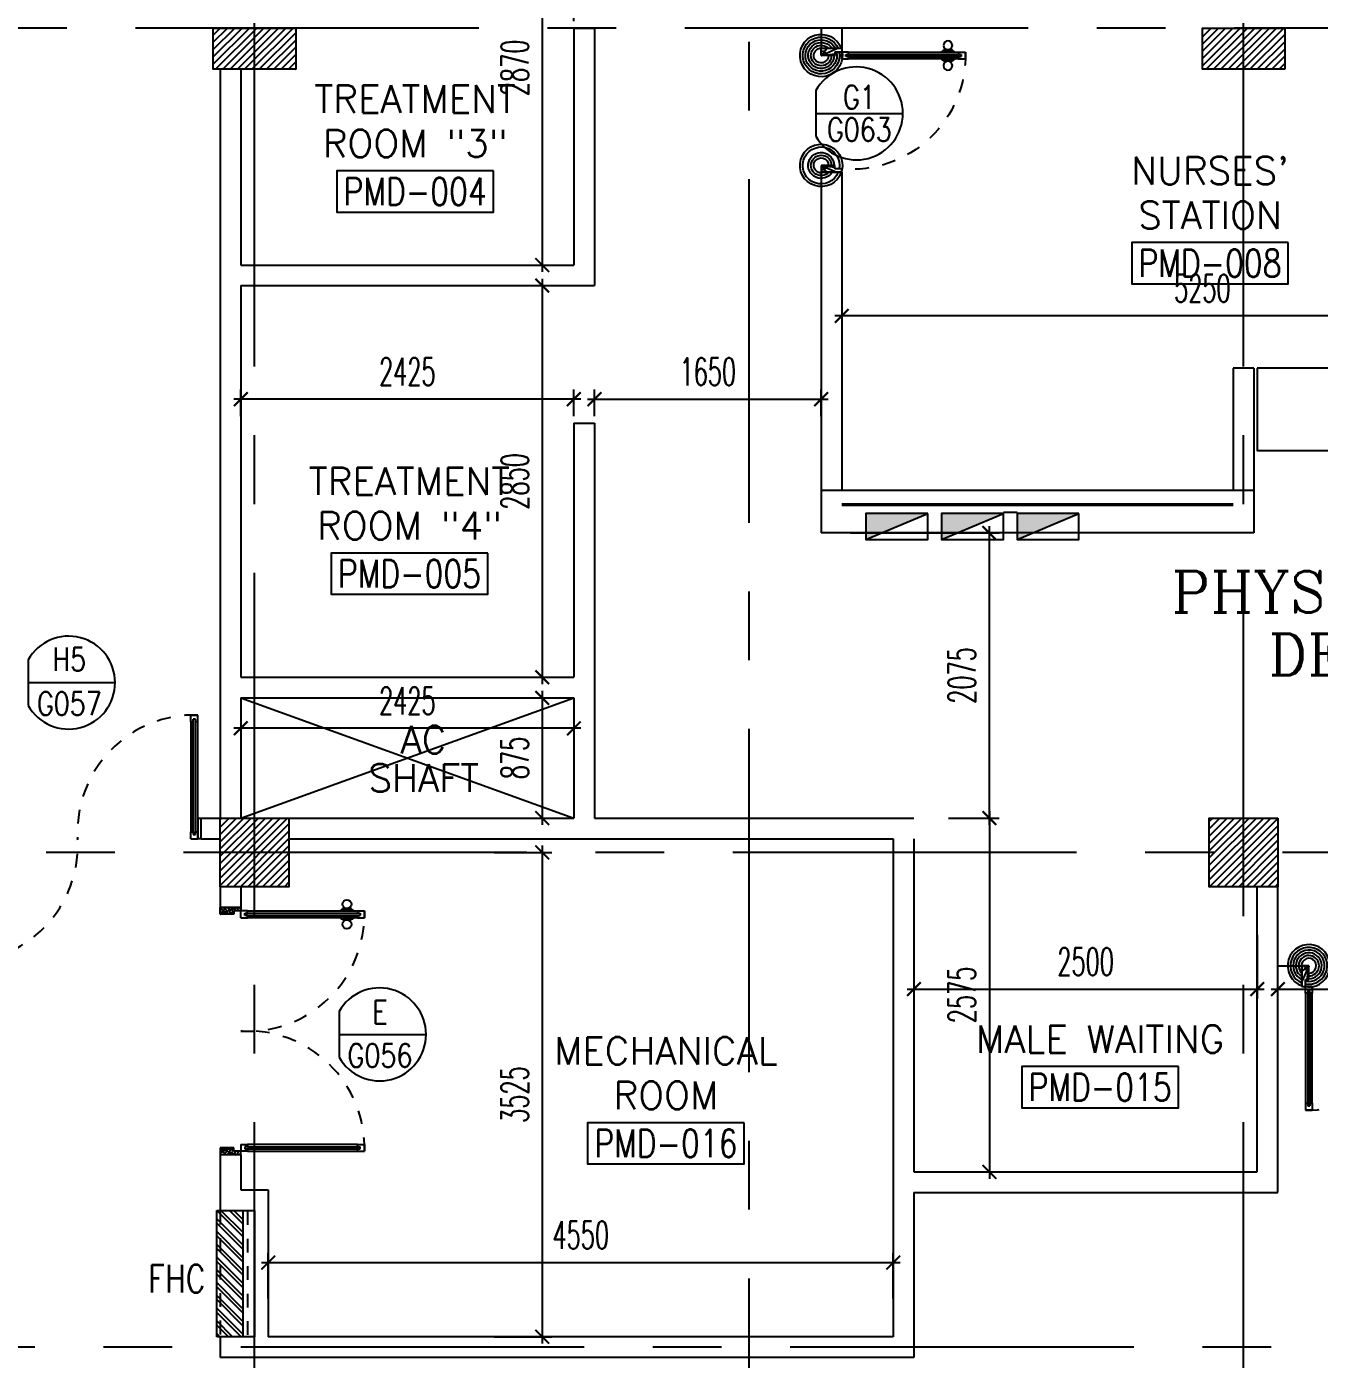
# Model space of a CAD drawing. Extents: x 417866.9 to 417960.2, y 43448 to 43538.2.
# Drawn here: x 417931.88 to 417941.29, y 43484.78 to 43494.48 of the extents above; entities that cross this region are included whole.
import ezdxf
from ezdxf.enums import TextEntityAlignment as Align

# ---------------------------------------------------------------- set-up
doc = ezdxf.new("R2010")
doc.units = 0
doc.header["$MEASUREMENT"] = 0
doc.header["$PDMODE"] = 3
doc.header["$PDSIZE"] = 0.1
doc.linetypes.add('CENTERX2', pattern=[4, 2.5, -0.5, 0.5, -0.5])
doc.linetypes.add('HIDDEN', pattern=[0.375, 0.25, -0.125])
doc.layers.get('0').update_dxf_attribs({"linetype": 'CONTINUOUS'})
doc.layers.get('DEFPOINTS').update_dxf_attribs({"linetype": 'CONTINUOUS'})
for name, color, linetype in [('AXES', 11, 'CENTERX2'), ('COL', 2, 'CONTINUOUS'), ('COUNTER', 3, 'CONTINUOUS'), ('DIM', 4, 'CONTINUOUS'), ('DOOR', 4, 'CONTINUOUS'), ('DOOR-CR', 2, 'CONTINUOUS'), ('DOOR-NO', 3, 'CONTINUOUS'), ('E-PANELBX', 3, 'CONTINUOUS'), ('FHC', 2, 'CONTINUOUS'), ('HAT', 8, 'CONTINUOUS'), ('RM-BOX', 2, 'CONTINUOUS'), ('RM-NAME', 2, 'CONTINUOUS'), ('RM-NO', 2, 'CONTINUOUS'), ('SHAFT', 7, 'CONTINUOUS'), ('WALL', 2, 'CONTINUOUS')]:
    doc.layers.add(name, color=color, linetype=linetype)
doc.styles.add('ROMANC', font='romanc', dxfattribs={"height": 0.1})
doc.styles.add('ROMANS', font='ROMANS.shx', dxfattribs={"width": 0.6})
doc.dimstyles.new('STANDARD in', dxfattribs={"dimtxt": 0.2, "dimasz": 0.1, "dimexe": 0.07, "dimexo": 0.05, "dimgap": 0.1, "dimtad": 1, "dimdec": 0, "dimlfac": 1000, "dimzin": 0, "dimdsep": 46, "dimtxsty": 'ROMANS', "dimblk": 'ARCHTICK', "dimcen": 0.05, "dimdle": 0.05, "dimclrd": 4, "dimclre": 4, "dimclrt": 2, "dimadec": 0, "dimazin": 0, "dimtfac": 1, "dimtdec": 0, "dimtmove": 2, "dimatfit": 3, "dimfxl": 0, "dimtolj": 1, "dimtzin": 0, "dimarcsym": 0})
pattern_1 = [(45, (417480.111385, 43455.963322), (-0.0265165043, 0.0265165043), [])]

# ---------------------------------------------------------------- blocks, each defined once
blk = doc.blocks.new('A$C272A55A0')
at = {"layer": 'DOOR', "color": 0, "linetype": 'ByBlock'}
for p, q in [((0, 900.4), (0, 1050.4)), ((50, 1050.4), (0, 1050.4)), ((50, 950.4), (50, 1050.4)), ((1750, 950.4), (1750, 1050.4)), ((1750, 1050.4), (1800, 1050.4)), ((1800, 1050.4), (1800, 900.4)), ((0, 900.4), (25, 900.4)), ((25, 950.4), (50, 950.4)), ((25, 900.4), (25, 950.4)), ((75, 900.4), (25, 900.4)), ((25, 850.4), (25, 900.4)), ((75, 900.4), (75, 850.4)), ((1725, 900.4), (1775, 900.4)), ((1725, 900.4), (1725, 850.4)), ((1775, 950.4), (1750, 950.4)), ((1775, 900.4), (1775, 950.4)), ((1800, 900.4), (1775, 900.4)), ((1775, 850.4), (1775, 900.4)), ((42, 850.4), (25, 850.4)), ((58, 870.4), (42, 870.4)), ((42, 870.4), (42, 850.4)), ((58, 850.4), (58, 870.4)), ((75, 850.4), (58, 850.4)), ((1725, 850.4), (1742, 850.4)), ((1742, 870.4), (1758, 870.4)), ((1742, 850.4), (1742, 870.4)), ((1758, 870.4), (1758, 850.4)), ((1758, 850.4), (1775, 850.4)), ((1717.8, 160.1), (1708.8, 160.1)), ((1708.8, 95.3), (1708.8, 160.1)), ((1725, 172.7), (1717.8, 172.7)), ((1717.8, 172.7), (1717.8, 82.7)), ((1717.8, 95.3), (1717.8, 160.1)), ((1775, 172.7), (1782.2, 172.7)), ((1782.2, 172.7), (1782.2, 82.7)), ((1782.2, 160.1), (1791.2, 160.1)), ((1782.2, 95.3), (1782.2, 160.1)), ((1791.2, 95.3), (1791.2, 160.1)), ((25, 50.4), (42, 50.4)), ((25, 50.4), (25, 0.4)), ((25, 0.4), (75, 0.4)), ((75, 0.4), (25, 0.4)), ((42, 50.4), (42, 30.4)), ((42, 30.4), (58, 30.4)), ((58, 50.4), (75, 50.4)), ((58, 50.4), (58, 30.4)), ((75, 50.4), (75, 0.4)), ((1717.8, 95.3), (1708.8, 95.3)), ((1725, 82.7), (1717.8, 82.7)), ((1742, 50.4), (1725, 50.4)), ((1725, 50.4), (1725, 0.4)), ((1775, 0.4), (1725, 0.4)), ((1725, 0.4), (1775, 0.4)), ((1742, 50.4), (1742, 30.4)), ((1758, 30.4), (1742, 30.4)), ((1775, 50.4), (1758, 50.4)), ((1758, 50.4), (1758, 30.4)), ((1775, 82.7), (1782.2, 82.7)), ((1775, 50.4), (1775, 0.4)), ((1782.2, 95.3), (1791.2, 95.3))]:
    blk.add_line(p, q, dxfattribs=at)
at = {"layer": 'DOOR', "color": 9, "linetype": 'ByBlock'}
for p, q in [((50, 1050.4), (0, 1010.2)), ((50, 1050.4), (0, 936.6)), ((50, 1050.4), (36.6, 950.4)), ((1750, 1050.4), (1800, 1010.2)), ((1750, 1050.4), (1800, 936.6)), ((1750, 1050.4), (1763.4, 950.4))]:
    blk.add_line(p, q, dxfattribs=at)
at = {"layer": 'DOOR', "linetype": 'ByBlock'}
for p, q in [((25, 850.4), (25, 50.4)), ((42, 850.4), (42, 50.4)), ((58, 850.4), (58, 50.4)), ((75, 50.4), (75, 850.4)), ((1725, 50.4), (1725, 850.4)), ((1742, 850.4), (1742, 50.4)), ((1758, 850.4), (1758, 50.4)), ((1775, 850.4), (1775, 50.4))]:
    blk.add_line(p, q, dxfattribs=at)
at = {"layer": 'DOOR', "color": 0, "linetype": 'ByBlock'}
for centre in [(1676.5, 127.7), (1823.5, 127.7)]:
    blk.add_circle(centre, 32.4, dxfattribs=at)
at = {"layer": 'DOOR', "color": 9, "linetype": 'ByBlock'}
for centre, radius, start, end in [((50, 1050.4), 54.4, 203.20738, 270), ((50, 1050.4), 74.4, 227.77643, 270), ((50, 1050.4), 94.4, 238.01819, 270), ((50, 1050.4), 34.4, 180, 270), ((50, 1050.4), 14.4, 180, 270), ((1750, 1050.4), 14.4, 270, 0), ((1750, 1050.4), 34.4, 270, 0), ((1750, 1050.4), 54.4, 270, 336.79262), ((1750, 1050.4), 74.4, 270, 312.22357), ((1750, 1050.4), 94.4, 270, 301.98181), ((50, 1050.4), 114.4, 244.08384, 257.37743), ((50, 1050.4), 134.4, 248.15985, 259.28002), ((50, 1050.4), 154.4, 251.10529, 256.28577), ((1750, 1050.4), 114.4, 282.62257, 295.91616), ((1750, 1050.4), 134.4, 280.71998, 291.84015), ((1750, 1050.4), 154.4, 283.71423, 288.89471)]:
    blk.add_arc(centre, radius, start, end, dxfattribs=at)
at = {"layer": 'DOOR', "linetype": 'HIDDEN', "ltscale": 0.5}
for centre, start, end in [((50, 851.4), 268.31738, 3.29648), ((1750, 851.4), 176.70352, 271.68262)]:
    blk.add_arc(centre, 851.4, start, end, dxfattribs=at)
at = {"layer": 'WALL', "linetype": 'ByBlock'}
blk.add_line((1800, 900.4), (1800, 1050.4), dxfattribs=at)
blk = doc.blocks.new('RM1')
at = {"layer": 'RM-BOX'}
blk.add_lwpolyline([(569.9, -200), (-569.9, -200), (-569.9, -500), (569.9, -500)], close=True, dxfattribs=at)
at = {"layer": 'RM-NAME', "style": 'ROMANS'}
for tag, p in [('ROOMNAME1', (0, 323.8)), ('ROOMNAME2', (0, 0))]:
    blk.add_attdef(tag, text='', height=200, dxfattribs=at).set_placement(p, align=Align.MIDDLE)
at = {"layer": 'RM-NO', "style": 'ROMANS', "width": 0.8}
blk.add_attdef('ROOMNO', text='', height=200, dxfattribs=at).set_placement((0, -350), align=Align.MIDDLE)
blk = doc.blocks.new('DD1')
at = {"layer": 'DOOR-CR'}
blk.add_line((-316.5, 0), (316.5, 0), dxfattribs=at)
blk.add_lwpolyline([(-316.5, -165.7, 3.820224), (-316.5, 165.7)], format="xyb", close=True, dxfattribs=at)
at = {"layer": 'DOOR-NO', "color": 255, "style": 'ROMANS'}
for tag, width, p in [('G', 0.8, (-21.7, 155.8)), ('0000', 0.7, (-21.7, -135.5))]:
    blk.add_attdef(tag, text='', height=195.5, dxfattribs=dict(at, width=width)).set_placement(p, align=Align.MIDDLE)
blk = doc.blocks.new('COL50')
at = {"layer": 'COL'}
blk.add_lwpolyline([(-250, 250), (-250, -250), (250, -250), (250, 250)], close=True, dxfattribs=at)
blk = doc.blocks.new('*X70')
at = {"color": 0}
for p, q in [((238728.6, 32271.1), (239218.5, 32761)), ((238728.6, 32324.1), (239165.5, 32761)), ((238728.6, 32377.1), (239112.4, 32761)), ((238728.6, 32430.2), (239059.4, 32761)), ((238728.6, 32483.2), (239006.4, 32761)), ((238728.6, 32536.2), (238953.3, 32761)), ((238728.6, 32589.3), (238900.3, 32761)), ((238728.6, 32642.3), (238847.3, 32761)), ((238728.6, 32695.3), (238794.2, 32761)), ((238728.6, 32748.4), (238741.2, 32761)), ((238771.5, 32261), (239228.6, 32718)), ((238824.6, 32261), (239228.6, 32665)), ((238877.6, 32261), (239228.6, 32612)), ((238930.6, 32261), (239228.6, 32558.9)), ((238983.7, 32261), (239228.6, 32505.9)), ((239036.7, 32261), (239228.6, 32452.9)), ((239089.7, 32261), (239228.6, 32399.8)), ((239142.8, 32261), (239228.6, 32346.8)), ((239195.8, 32261), (239228.6, 32293.8))]:
    blk.add_line(p, q, dxfattribs=at)
blk = doc.blocks.new('*X68')
at = {"color": 0}
for p, q in [((245928.6, 32311.6), (246378, 32761)), ((245928.6, 32364.6), (246324.9, 32761)), ((245928.6, 32417.7), (246271.9, 32761)), ((245928.6, 32470.7), (246218.9, 32761)), ((245928.6, 32523.7), (246165.8, 32761)), ((245928.6, 32576.8), (246112.8, 32761)), ((245928.6, 32629.8), (246059.8, 32761)), ((245928.6, 32682.8), (246006.7, 32761)), ((245928.6, 32735.9), (245953.7, 32761)), ((245928.6, 32258.6), (246428.6, 32758.6)), ((245984, 32261), (246428.6, 32705.5)), ((246037.1, 32261), (246428.6, 32652.5)), ((246090.1, 32261), (246428.6, 32599.5)), ((246143.1, 32261), (246428.6, 32546.4)), ((246196.2, 32261), (246428.6, 32493.4)), ((246249.2, 32261), (246428.6, 32440.4)), ((246302.2, 32261), (246428.6, 32387.3)), ((246355.3, 32261), (246428.6, 32334.3)), ((246408.3, 32261), (246428.6, 32281.3))]:
    blk.add_line(p, q, dxfattribs=at)
blk = doc.blocks.new('DOOR90')
at = {"layer": 'DOOR', "color": 7, "linetype": 'ByBlock'}
for p, q in [((-150, 0), (0, 0)), ((-150, 0), (-150, -25)), ((0, -50), (-113.7, 0)), ((0, -50), (-40.1, 0)), ((0, -50), (0, 0)), ((-1000, -25), (-1050, -25)), ((-1050, -75), (-1050, -25)), ((-1050, -25), (-1050, -75)), ((-1000, -75), (-1050, -75)), ((-1000, -42), (-1020, -42)), ((-1020, -42), (-1020, -58)), ((-1000, -58), (-1020, -58)), ((-1000, -25), (-1000, -42)), ((-1000, -58), (-1000, -75)), ((-877.6, -17.8), (-967.6, -17.8)), ((-967.6, -25), (-967.6, -17.8)), ((-967.6, -75), (-967.6, -82.2)), ((-877.6, -82.2), (-967.6, -82.2)), ((-955, -8.8), (-890.2, -8.8)), ((-955, -17.8), (-955, -8.8)), ((-955, -17.8), (-890.2, -17.8)), ((-955, -82.2), (-890.2, -82.2)), ((-955, -82.2), (-955, -91.2)), ((-955, -91.2), (-890.2, -91.2)), ((-890.2, -17.8), (-890.2, -8.8)), ((-890.2, -82.2), (-890.2, -91.2)), ((-877.6, -25), (-877.6, -17.8)), ((-877.6, -75), (-877.6, -82.2)), ((-200, -25), (-150, -25)), ((-200, -42), (-200, -25)), ((-180, -42), (-200, -42)), ((-200, -58), (-180, -58)), ((-200, -75), (-200, -58)), ((-150, -75), (-200, -75)), ((-180, -58), (-180, -42)), ((-150, -25), (-100, -25)), ((-150, -75), (-150, -25)), ((-100, -25), (-100, -50)), ((0, -50), (-100, -36.6)), ((-100, -50), (0, -50)), ((0, -850), (-113.7, -900)), ((-100, -875), (-100, -850)), ((0, -850), (-100, -863.4)), ((-100, -850), (0, -850)), ((0, -850), (-40.1, -900)), ((0, -850), (0, -900)), ((-150, -875), (-100, -875)), ((-150, -900), (-150, -875)), ((-150, -900), (0, -900)), ((0, -900), (-150, -900))]:
    blk.add_line(p, q, dxfattribs=at)
at = {"layer": 'DOOR', "linetype": 'ByBlock'}
for p, q in [((-200, -25), (-1000, -25)), ((-200, -42), (-1000, -42)), ((-200, -58), (-1000, -58)), ((-1000, -75), (-200, -75))]:
    blk.add_line(p, q, dxfattribs=at)
at = {"layer": 'DOOR', "color": 7, "linetype": 'ByBlock'}
for centre in [(-922.6, 23.5), (-922.6, -123.5)]:
    blk.add_circle(centre, 32.4, dxfattribs=at)
for centre, radius, start, end in [((0, -50), 154.4, 161.10529, 166.28577), ((0, -50), 94.4, 148.01819, 180), ((0, -50), 134.4, 158.15985, 169.28002), ((0, -50), 114.4, 154.08384, 167.37743), ((0, -50), 74.4, 137.77643, 180), ((0, -50), 54.4, 113.20738, 180), ((0, -50), 34.4, 90, 180), ((0, -50), 14.4, 90, 180), ((0, -850), 94.4, 180, 211.98181), ((0, -850), 74.4, 180, 222.22357), ((0, -850), 54.4, 180, 246.79262), ((0, -850), 34.4, 180, 270), ((0, -850), 14.4, 180, 270), ((0, -850), 154.4, 193.71423, 198.89471), ((0, -850), 134.4, 190.71998, 201.84015)]:
    blk.add_arc(centre, radius, start, end, dxfattribs=at)
at = {"layer": 'DOOR', "linetype": 'HIDDEN', "ltscale": 0.5}
blk.add_arc((-222.2, -50), 828.2, 178.27012, 275.00304, dxfattribs=at)
blk = doc.blocks.new('E-PBX')
at = {"layer": 'E-PANELBX'}
h = blk.add_hatch(color=256, dxfattribs=at)
h.paths.add_polyline_path([(33.8, 190), (-225, 190), (33.8, 80.7)])
h.paths.add_polyline_path([(225, 190), (33.8, 190), (33.8, 80.7), (225, 0)])
blk.add_line((225, 0), (-225, 190), dxfattribs=at)
blk.add_lwpolyline([(-225, 190), (225, 190), (225, 0), (-225, 0)], close=True, dxfattribs=at)
blk = doc.blocks.new('fe-door')
at = {"layer": 'DOOR', "color": 0, "linetype": 'ByBlock'}
for p, q in [((-900, 1775), (-900, 1725)), ((-900, 1725), (-900, 1775)), ((-850, 1775), (-900, 1775)), ((-870, 1758), (-870, 1742)), ((-850, 1758), (-870, 1758)), ((-850, 1775), (-850, 1758)), ((-817.6, 1775), (-817.6, 1782.2)), ((-727.6, 1782.2), (-817.6, 1782.2)), ((-805, 1782.2), (-805, 1791.2)), ((-805, 1791.2), (-740.2, 1791.2)), ((-805, 1782.2), (-740.2, 1782.2)), ((-740.2, 1782.2), (-740.2, 1791.2)), ((-727.6, 1775), (-727.6, 1782.2)), ((-50, 1758), (-50, 1775)), ((-50, 1775), (0, 1775)), ((-30, 1758), (-50, 1758)), ((-30, 1742), (-30, 1758)), ((150, 1800), (0, 1800)), ((0, 1800), (0, 1775)), ((0, 1725), (0, 1775)), ((0, 1775), (150, 1775)), ((150, 1775), (150, 1800)), ((-850, 1725), (-900, 1725)), ((-850, 1742), (-870, 1742)), ((-850, 1742), (-850, 1725)), ((-817.6, 1725), (-817.6, 1717.8)), ((-727.6, 1717.8), (-817.6, 1717.8)), ((-805, 1717.8), (-805, 1708.8)), ((-805, 1717.8), (-740.2, 1717.8)), ((-805, 1708.8), (-740.2, 1708.8)), ((-740.2, 1717.8), (-740.2, 1708.8)), ((-727.6, 1725), (-727.6, 1717.8)), ((-50, 1725), (-50, 1742)), ((-50, 1742), (-30, 1742)), ((0, 1725), (-50, 1725)), ((0, 75), (0, 25)), ((0, 75), (50, 75)), ((0, 0), (0, 25)), ((0, 25), (50, 25)), ((150, 25), (0, 25)), ((0, 0), (150, 0)), ((30, 58), (30, 42)), ((50, 58), (30, 58)), ((30, 42), (50, 42)), ((50, 75), (50, 58)), ((50, 42), (50, 25)), ((150, 25), (150, 0)), ((850, 58), (850, 75)), ((850, 75), (900, 75)), ((850, 58), (870, 58)), ((850, 25), (850, 42)), ((850, 42), (870, 42)), ((850, 25), (900, 25)), ((870, 42), (870, 58)), ((900, 25), (900, 75)), ((900, 75), (900, 25))]:
    blk.add_line(p, q, dxfattribs=at)
at = {"layer": 'DOOR', "linetype": 'ByBlock'}
for p, q in [((-50, 1775), (-850, 1775)), ((-50, 1758), (-850, 1758)), ((-50, 1742), (-850, 1742)), ((-850, 1725), (-50, 1725)), ((850, 75), (50, 75)), ((50, 58), (850, 58)), ((50, 42), (850, 42)), ((50, 25), (850, 25))]:
    blk.add_line(p, q, dxfattribs=at)
at = {"layer": 'DOOR', "color": 0, "linetype": 'ByBlock'}
for centre in [(-772.6, 1823.5), (-772.6, 1676.5)]:
    blk.add_circle(centre, 32.4, dxfattribs=at)
at = {"layer": 'DOOR', "linetype": 'HIDDEN', "ltscale": 0.5}
for centre, start, end in [((-49, 1750), 178.31738, 273.29648), ((49, 50), 358.31738, 93.29648)]:
    blk.add_arc(centre, 851.4, start, end, dxfattribs=at)
at = {"layer": 'WALL'}
for p, q in [((0, 1800), (150, 1800)), ((0, 0), (150, 0))]:
    blk.add_line(p, q, dxfattribs=at)
at = {"layer": 'WALL', "linetype": 'ByBlock'}
blk.add_line((0, 1800), (150, 1800), dxfattribs=at)
blk = doc.blocks.new('_ARCHTICK')
at = {"color": 0, "linetype": 'ByBlock', "const_width": 0.15}
blk.add_lwpolyline([(-0.5, -0.5), (0.5, 0.5)], dxfattribs=at)
blk = doc.blocks.new('*D381')
at = {"layer": 'DEFPOINTS', "color": 0}
for p in [(417934.7241, 43495.6193), (417934.7366, 43492.7493), (417935.6312, 43492.7493)]:
    blk.add_point(p, dxfattribs=at)
at = {"layer": 'DIM', "color": 4, "lineweight": -2}
for p, q in [((417934.7741, 43495.6193), (417935.7012, 43495.6193)), ((417935.6312, 43495.6693), (417935.6312, 43492.6993)), ((417934.7866, 43492.7493), (417935.7012, 43492.7493))]:
    blk.add_line(p, q, dxfattribs=at)
at = {"layer": 'DIM', "color": 4, "lineweight": -2, "xscale": 0.1, "yscale": 0.1, "zscale": 0.1}
for p, rotation in [((417935.6312, 43495.6193), 90), ((417935.6312, 43492.7493), 270)]:
    blk.add_blockref('_ARCHTICK', p, dxfattribs=dict(at, rotation=rotation))
at = {"layer": 'DIM', "color": 2, "insert": (417935.4312, 43494.1843), "char_height": 0.2, "attachment_point": 5, "rotation": 90, "style": 'ROMANS'}
blk.add_mtext('\\A1;2870', dxfattribs=at)
blk = doc.blocks.new('*D382')
at = {"layer": 'DEFPOINTS', "color": 0}
for p in [(417933.4366, 43495.2068), (417933.4366, 43495.1241), (417935.8616, 43494.4743)]:
    blk.add_point(p, dxfattribs=at)
at = {"layer": 'DIM', "color": 4, "lineweight": -2}
for p, q in [((417935.9116, 43495.1241), (417933.3866, 43495.1241)), ((417933.4366, 43495.1568), (417933.4366, 43495.0541)), ((417935.8616, 43494.5243), (417935.8616, 43495.1941))]:
    blk.add_line(p, q, dxfattribs=at)
at = {"layer": 'DIM', "color": 4, "lineweight": -2, "xscale": 0.1, "yscale": 0.1, "zscale": 0.1, "rotation": 180}
blk.add_blockref('_ARCHTICK', (417933.4366, 43495.1241), dxfattribs=at)
at = {"layer": 'DIM', "color": 4, "lineweight": -2, "xscale": 0.1, "yscale": 0.1, "zscale": 0.1}
blk.add_blockref('_ARCHTICK', (417935.8616, 43495.1241), dxfattribs=at)
at = {"layer": 'DIM', "color": 2, "insert": (417934.6491, 43495.3241), "char_height": 0.2, "attachment_point": 5, "style": 'ROMANS'}
blk.add_mtext('\\A1;2425', dxfattribs=at)
blk = doc.blocks.new('*D383')
at = {"layer": 'DEFPOINTS', "color": 0}
for p in [(417935.2087, 43492.5993), (417935.2087, 43489.7493), (417935.6312, 43489.7493)]:
    blk.add_point(p, dxfattribs=at)
at = {"layer": 'DIM', "color": 4, "lineweight": -2}
for p, q in [((417935.2587, 43492.5993), (417935.7012, 43492.5993)), ((417935.6312, 43492.6493), (417935.6312, 43489.6993)), ((417935.2587, 43489.7493), (417935.7012, 43489.7493))]:
    blk.add_line(p, q, dxfattribs=at)
at = {"layer": 'DIM', "color": 4, "lineweight": -2, "xscale": 0.1, "yscale": 0.1, "zscale": 0.1}
for p, rotation in [((417935.6312, 43492.5993), 90), ((417935.6312, 43489.7493), 270)]:
    blk.add_blockref('_ARCHTICK', p, dxfattribs=dict(at, rotation=rotation))
at = {"layer": 'DIM', "color": 2, "insert": (417935.4312, 43491.1743), "char_height": 0.2, "attachment_point": 5, "rotation": 90, "style": 'ROMANS'}
blk.add_mtext('\\A1;2850', dxfattribs=at)
blk = doc.blocks.new('*D384')
at = {"layer": 'DEFPOINTS', "color": 0}
for p in [(417933.4366, 43491.7731), (417933.4366, 43491.5993), (417935.8616, 43491.5993)]:
    blk.add_point(p, dxfattribs=at)
at = {"layer": 'DIM', "color": 4, "lineweight": -2}
for p, q in [((417933.4366, 43491.6493), (417933.4366, 43491.8431)), ((417935.8616, 43491.6493), (417935.8616, 43491.8431)), ((417935.9116, 43491.7731), (417933.3866, 43491.7731))]:
    blk.add_line(p, q, dxfattribs=at)
at = {"layer": 'DIM', "color": 4, "lineweight": -2, "xscale": 0.1, "yscale": 0.1, "zscale": 0.1, "rotation": 180}
blk.add_blockref('_ARCHTICK', (417933.4366, 43491.7731), dxfattribs=at)
at = {"layer": 'DIM', "color": 4, "lineweight": -2, "xscale": 0.1, "yscale": 0.1, "zscale": 0.1}
blk.add_blockref('_ARCHTICK', (417935.8616, 43491.7731), dxfattribs=at)
at = {"layer": 'DIM', "color": 2, "insert": (417934.6491, 43491.9731), "char_height": 0.2, "attachment_point": 5, "style": 'ROMANS'}
blk.add_mtext('\\A1;2425', dxfattribs=at)
blk = doc.blocks.new('*D385')
at = {"layer": 'DEFPOINTS', "color": 0}
for p in [(417935.2958, 43489.5993), (417935.2958, 43488.7243), (417935.6312, 43488.7243)]:
    blk.add_point(p, dxfattribs=at)
at = {"layer": 'DIM', "color": 4, "lineweight": -2}
for p, q in [((417935.3458, 43489.5993), (417935.7012, 43489.5993)), ((417935.6312, 43489.6493), (417935.6312, 43488.6743)), ((417935.3458, 43488.7243), (417935.7012, 43488.7243))]:
    blk.add_line(p, q, dxfattribs=at)
at = {"layer": 'DIM', "color": 4, "lineweight": -2, "xscale": 0.1, "yscale": 0.1, "zscale": 0.1}
for p, rotation in [((417935.6312, 43489.5993), 90), ((417935.6312, 43488.7243), 270)]:
    blk.add_blockref('_ARCHTICK', p, dxfattribs=dict(at, rotation=rotation))
at = {"layer": 'DIM', "color": 2, "insert": (417935.4312, 43489.1618), "char_height": 0.2, "attachment_point": 5, "rotation": 90, "style": 'ROMANS'}
blk.add_mtext('\\A1;875', dxfattribs=at)
blk = doc.blocks.new('*D386')
at = {"layer": 'DEFPOINTS', "color": 0}
for p in [(417933.4366, 43489.4068), (417935.8616, 43489.4068), (417933.4366, 43489.3776)]:
    blk.add_point(p, dxfattribs=at)
at = {"layer": 'DIM', "color": 4, "lineweight": -2}
for p, q in [((417935.9116, 43489.3776), (417933.3866, 43489.3776)), ((417933.4366, 43489.3568), (417933.4366, 43489.3076)), ((417935.8616, 43489.3568), (417935.8616, 43489.3076))]:
    blk.add_line(p, q, dxfattribs=at)
at = {"layer": 'DIM', "color": 4, "lineweight": -2, "xscale": 0.1, "yscale": 0.1, "zscale": 0.1, "rotation": 180}
blk.add_blockref('_ARCHTICK', (417933.4366, 43489.3776), dxfattribs=at)
at = {"layer": 'DIM', "color": 4, "lineweight": -2, "xscale": 0.1, "yscale": 0.1, "zscale": 0.1}
blk.add_blockref('_ARCHTICK', (417935.8616, 43489.3776), dxfattribs=at)
at = {"layer": 'DIM', "color": 2, "insert": (417934.6491, 43489.5776), "char_height": 0.2, "attachment_point": 5, "style": 'ROMANS'}
blk.add_mtext('\\A1;2425', dxfattribs=at)
blk = doc.blocks.new('*D387')
at = {"layer": 'DEFPOINTS', "color": 0}
for p in [(417937.6616, 43491.7731), (417936.0116, 43491.5993), (417937.6616, 43491.5993)]:
    blk.add_point(p, dxfattribs=at)
at = {"layer": 'DIM', "color": 4, "lineweight": -2}
for p, q in [((417936.0116, 43491.6493), (417936.0116, 43491.8431)), ((417937.6616, 43491.6493), (417937.6616, 43491.8431)), ((417935.9616, 43491.7731), (417937.7116, 43491.7731))]:
    blk.add_line(p, q, dxfattribs=at)
at = {"layer": 'DIM', "color": 4, "lineweight": -2, "xscale": 0.1, "yscale": 0.1, "zscale": 0.1, "rotation": 180}
blk.add_blockref('_ARCHTICK', (417936.0116, 43491.7731), dxfattribs=at)
at = {"layer": 'DIM', "color": 4, "lineweight": -2, "xscale": 0.1, "yscale": 0.1, "zscale": 0.1}
blk.add_blockref('_ARCHTICK', (417937.6616, 43491.7731), dxfattribs=at)
at = {"layer": 'DIM', "color": 2, "insert": (417936.8366, 43491.9731), "char_height": 0.2, "attachment_point": 5, "style": 'ROMANS'}
blk.add_mtext('\\A1;1650', dxfattribs=at)
blk = doc.blocks.new('*D393')
at = {"layer": 'DEFPOINTS', "color": 0}
for p in [(417937.8116, 43492.4118), (417943.0616, 43492.4118), (417937.8116, 43492.3793)]:
    blk.add_point(p, dxfattribs=at)
at = {"layer": 'DIM', "color": 4, "lineweight": -2}
for p, q in [((417943.1116, 43492.3793), (417937.7616, 43492.3793)), ((417937.8116, 43492.3618), (417937.8116, 43492.3093)), ((417943.0616, 43492.3618), (417943.0616, 43492.3093))]:
    blk.add_line(p, q, dxfattribs=at)
at = {"layer": 'DIM', "color": 4, "lineweight": -2, "xscale": 0.1, "yscale": 0.1, "zscale": 0.1, "rotation": 180}
blk.add_blockref('_ARCHTICK', (417937.8116, 43492.3793), dxfattribs=at)
at = {"layer": 'DIM', "color": 4, "lineweight": -2, "xscale": 0.1, "yscale": 0.1, "zscale": 0.1}
blk.add_blockref('_ARCHTICK', (417943.0616, 43492.3793), dxfattribs=at)
at = {"layer": 'DIM', "color": 2, "insert": (417940.4366, 43492.5793), "char_height": 0.2, "attachment_point": 5, "style": 'ROMANS'}
blk.add_mtext('\\A1;5250', dxfattribs=at)
blk = doc.blocks.new('*D394')
at = {"layer": 'DEFPOINTS', "color": 0}
for p in [(417935.2323, 43488.4743), (417935.2323, 43484.9493), (417935.6312, 43484.9493)]:
    blk.add_point(p, dxfattribs=at)
at = {"layer": 'DIM', "color": 4, "lineweight": -2}
for p, q in [((417935.6312, 43488.5243), (417935.6312, 43484.8993)), ((417935.2823, 43488.4743), (417935.7012, 43488.4743)), ((417935.2823, 43484.9493), (417935.7012, 43484.9493))]:
    blk.add_line(p, q, dxfattribs=at)
at = {"layer": 'DIM', "color": 4, "lineweight": -2, "xscale": 0.1, "yscale": 0.1, "zscale": 0.1}
for p, rotation in [((417935.6312, 43488.4743), 90), ((417935.6312, 43484.9493), 270)]:
    blk.add_blockref('_ARCHTICK', p, dxfattribs=dict(at, rotation=rotation))
at = {"layer": 'DIM', "color": 2, "insert": (417935.4312, 43486.7118), "char_height": 0.2, "attachment_point": 5, "rotation": 90, "style": 'ROMANS'}
blk.add_mtext('\\A1;3525', dxfattribs=at)
blk = doc.blocks.new('*D395')
at = {"layer": 'DEFPOINTS', "color": 0}
for p in [(417938.1866, 43485.4894), (417933.6366, 43485.1769), (417938.1866, 43485.1769)]:
    blk.add_point(p, dxfattribs=at)
at = {"layer": 'DIM', "color": 4, "lineweight": -2}
for p, q in [((417933.6366, 43485.2269), (417933.6366, 43485.5594)), ((417938.1866, 43485.2269), (417938.1866, 43485.5594)), ((417933.5866, 43485.4894), (417938.2366, 43485.4894))]:
    blk.add_line(p, q, dxfattribs=at)
at = {"layer": 'DIM', "color": 4, "lineweight": -2, "xscale": 0.1, "yscale": 0.1, "zscale": 0.1, "rotation": 180}
blk.add_blockref('_ARCHTICK', (417933.6366, 43485.4894), dxfattribs=at)
at = {"layer": 'DIM', "color": 4, "lineweight": -2, "xscale": 0.1, "yscale": 0.1, "zscale": 0.1}
blk.add_blockref('_ARCHTICK', (417938.1866, 43485.4894), dxfattribs=at)
at = {"layer": 'DIM', "color": 2, "insert": (417935.9116, 43485.6894), "char_height": 0.2, "attachment_point": 5, "style": 'ROMANS'}
blk.add_mtext('\\A1;4550', dxfattribs=at)
blk = doc.blocks.new('*D396')
at = {"layer": 'DEFPOINTS', "color": 0}
for p in [(417938.3366, 43487.9238), (417940.8366, 43487.9238), (417940.8366, 43487.4797)]:
    blk.add_point(p, dxfattribs=at)
at = {"layer": 'DIM', "color": 4, "lineweight": -2}
for p, q in [((417938.3366, 43487.8738), (417938.3366, 43487.4097)), ((417940.8366, 43487.8738), (417940.8366, 43487.4097)), ((417938.2866, 43487.4797), (417940.8866, 43487.4797))]:
    blk.add_line(p, q, dxfattribs=at)
at = {"layer": 'DIM', "color": 4, "lineweight": -2, "xscale": 0.1, "yscale": 0.1, "zscale": 0.1, "rotation": 180}
blk.add_blockref('_ARCHTICK', (417938.3366, 43487.4797), dxfattribs=at)
at = {"layer": 'DIM', "color": 4, "lineweight": -2, "xscale": 0.1, "yscale": 0.1, "zscale": 0.1}
blk.add_blockref('_ARCHTICK', (417940.8366, 43487.4797), dxfattribs=at)
at = {"layer": 'DIM', "color": 2, "insert": (417939.5866, 43487.6797), "char_height": 0.2, "attachment_point": 5, "style": 'ROMANS'}
blk.add_mtext('\\A1;2500', dxfattribs=at)
blk = doc.blocks.new('*D397')
at = {"layer": 'DEFPOINTS', "color": 0}
for p in [(417938.588, 43488.7243), (417938.6233, 43486.1493), (417938.8863, 43486.1493)]:
    blk.add_point(p, dxfattribs=at)
at = {"layer": 'DIM', "color": 4, "lineweight": -2}
for p, q in [((417938.638, 43488.7243), (417938.9563, 43488.7243)), ((417938.8863, 43488.7743), (417938.8863, 43486.0993)), ((417938.6733, 43486.1493), (417938.9563, 43486.1493))]:
    blk.add_line(p, q, dxfattribs=at)
at = {"layer": 'DIM', "color": 4, "lineweight": -2, "xscale": 0.1, "yscale": 0.1, "zscale": 0.1}
for p, rotation in [((417938.8863, 43488.7243), 90), ((417938.8863, 43486.1493), 270)]:
    blk.add_blockref('_ARCHTICK', p, dxfattribs=dict(at, rotation=rotation))
at = {"layer": 'DIM', "color": 2, "insert": (417938.6863, 43487.4368), "char_height": 0.2, "attachment_point": 5, "rotation": 90, "style": 'ROMANS'}
blk.add_mtext('\\A1;2575', dxfattribs=at)
blk = doc.blocks.new('*D398')
at = {"layer": 'DEFPOINTS', "color": 0}
for p in [(417937.8254, 43490.7993), (417938.8863, 43490.7993), (417938.538, 43488.7243)]:
    blk.add_point(p, dxfattribs=at)
at = {"layer": 'DIM', "color": 4, "lineweight": -2}
for p, q in [((417938.8863, 43488.6743), (417938.8863, 43490.8493)), ((417937.8754, 43490.7993), (417938.9563, 43490.7993)), ((417938.588, 43488.7243), (417938.9563, 43488.7243))]:
    blk.add_line(p, q, dxfattribs=at)
at = {"layer": 'DIM', "color": 4, "lineweight": -2, "xscale": 0.1, "yscale": 0.1, "zscale": 0.1}
for p, rotation in [((417938.8863, 43490.7993), 90), ((417938.8863, 43488.7243), 270)]:
    blk.add_blockref('_ARCHTICK', p, dxfattribs=dict(at, rotation=rotation))
at = {"layer": 'DIM', "color": 2, "insert": (417938.6863, 43489.7618), "char_height": 0.2, "attachment_point": 5, "rotation": 90, "style": 'ROMANS'}
blk.add_mtext('\\A1;2075', dxfattribs=at)
blk = doc.blocks.new('*D399')
at = {"layer": 'DEFPOINTS', "color": 0}
for p in [(417943.0616, 43487.4797), (417940.9866, 43486.8608), (417943.0616, 43486.8608)]:
    blk.add_point(p, dxfattribs=at)
at = {"layer": 'DIM', "color": 4, "lineweight": -2}
for p, q in [((417940.9866, 43486.9108), (417940.9866, 43487.5497)), ((417943.0616, 43486.9108), (417943.0616, 43487.5497)), ((417940.9366, 43487.4797), (417943.1116, 43487.4797))]:
    blk.add_line(p, q, dxfattribs=at)
at = {"layer": 'DIM', "color": 4, "lineweight": -2, "xscale": 0.1, "yscale": 0.1, "zscale": 0.1, "rotation": 180}
blk.add_blockref('_ARCHTICK', (417940.9866, 43487.4797), dxfattribs=at)
at = {"layer": 'DIM', "color": 4, "lineweight": -2, "xscale": 0.1, "yscale": 0.1, "zscale": 0.1}
blk.add_blockref('_ARCHTICK', (417943.0616, 43487.4797), dxfattribs=at)
at = {"layer": 'DIM', "color": 2, "insert": (417942.0241, 43487.6797), "char_height": 0.2, "attachment_point": 5, "style": 'ROMANS'}
blk.add_mtext('\\A1;2075', dxfattribs=at)

msp = doc.modelspace()

# ---------------------------------------------------------------- hatches: boundary and pattern name
at = {"layer": 'FHC', "linetype": 'ByBlock', "ltscale": 0.3}
h = msp.add_hatch(dxfattribs=at)
h.set_pattern_fill('ANSI32', color=11, scale=175, angle=-90, style=0)
h.set_pattern_definition([(315, (417902.21061, 43718.0655), (0.046403882, 0.046403882), []), (315, (417902.21061, 43718.034566), (0.046403882, 0.046403882), [])])
h.paths.add_polyline_path([(417933.2616, 43484.9493), (417933.4516, 43484.9493), (417933.4516, 43485.8693), (417933.2616, 43485.8693)])
h.paths.add_polyline_path([(417932.8405, 43486.0819), (417933.2613, 43486.0819), (417933.2613, 43485.8194), (417932.8405, 43485.8194)], flags=9)
at = {"layer": 'HAT'}
h = msp.add_hatch(dxfattribs=at)
h.set_pattern_fill('ANSI31', color=256, scale=0.3, style=0)
h.set_pattern_definition(pattern_1)
h.paths.add_polyline_path([(417933.5366, 43494.1743), (417933.5366, 43494.4743), (417933.8366, 43494.4743), (417933.8366, 43494.1743)])
h.paths.add_polyline_path([(417933.2366, 43494.1743), (417933.2366, 43494.4743), (417933.5366, 43494.4743), (417933.5366, 43494.1743)])
h = msp.add_hatch(dxfattribs=at)
h.set_pattern_fill('ANSI31', color=256, scale=0.3, style=0)
h.set_pattern_definition(pattern_1)
h.paths.add_polyline_path([(417940.7366, 43494.4743), (417940.7366, 43494.1743), (417940.4366, 43494.1743), (417940.4366, 43494.4743)])
h.paths.add_polyline_path([(417941.0366, 43494.4743), (417941.0366, 43494.1743), (417940.7366, 43494.1743), (417940.7366, 43494.4743)])

# ---------------------------------------------------------------- linework, layer by layer
at = {"layer": 'AXES'}
for p, q in [((417933.5366, 43460.01), (417933.5366, 43537.5491)), ((417940.7366, 43460.01), (417940.7366, 43537.5491)), ((417937.1366, 43466.8743), (417937.1366, 43525.6943)), ((417959.1694, 43494.4743), (417889.6966, 43494.4743)), ((417959.5194, 43488.4743), (417889.6966, 43488.4743)), ((417947.9366, 43484.8743), (417873.4766, 43484.8743))]:
    msp.add_line(p, q, dxfattribs=at)
at = {"layer": 'COL'}
for points in [[(417933.2366, 43494.4743), (417933.8366, 43494.4743), (417933.8366, 43494.1743), (417933.2366, 43494.1743)], [(417941.0366, 43494.1743), (417940.4366, 43494.1743), (417940.4366, 43494.4743), (417941.0366, 43494.4743)]]:
    msp.add_lwpolyline(points, close=True, dxfattribs=at)
at = {"layer": 'COUNTER'}
msp.add_lwpolyline([(417940.8366, 43491.9993), (417940.8366, 43491.3993), (417943.0366, 43491.3993), (417943.0366, 43491.9993)], close=True, dxfattribs=at)
at = {"layer": 'E-PANELBX'}
msp.add_line((417939.088, 43490.9493), (417938.988, 43490.9493), dxfattribs=at)
at = {"layer": 'FHC', "linetype": 'ByBlock', "ltscale": 0.3}
for p, q in [((417933.2616, 43484.9493), (417933.2616, 43485.8693)), ((417933.2616, 43485.8693), (417933.4516, 43485.8693)), ((417933.4516, 43485.8693), (417933.4516, 43484.9493)), ((417933.4516, 43484.9493), (417933.2616, 43484.9493))]:
    msp.add_line(p, q, dxfattribs=at)
at = {"layer": 'FHC', "color": 250, "linetype": 'HIDDEN', "ltscale": 0.25}
msp.add_line((417933.2866, 43485.8665), (417933.2866, 43484.9538), dxfattribs=at)
at = {"layer": 'SHAFT'}
for p, q in [((417933.4366, 43488.7243), (417935.8616, 43489.5993)), ((417933.4366, 43489.5993), (417935.8616, 43488.7243))]:
    msp.add_line(p, q, dxfattribs=at)
at = {"layer": 'WALL'}
for p, q in [((417935.8616, 43494.4743), (417935.8616, 43492.7493)), ((417935.8616, 43494.4743), (417936.0116, 43494.4743)), ((417936.0116, 43494.4743), (417936.0116, 43492.5993)), ((417937.6616, 43494.4743), (417937.6616, 43494.3243)), ((417937.8116, 43494.4743), (417937.6616, 43494.4743)), ((417937.8116, 43494.4743), (417937.8116, 43494.3243)), ((417937.8116, 43494.3243), (417937.6616, 43494.3243)), ((417933.2866, 43494.1743), (417933.2866, 43488.7243)), ((417933.4366, 43494.1743), (417933.4366, 43492.7493)), ((417937.6616, 43493.4243), (417937.6616, 43490.7993)), ((417937.8116, 43493.4243), (417937.6616, 43493.4243)), ((417937.8116, 43493.4243), (417937.8116, 43491.1093)), ((417933.4366, 43492.7493), (417935.8616, 43492.7493)), ((417933.4366, 43492.5993), (417936.0116, 43492.5993)), ((417933.4366, 43492.5993), (417933.4366, 43489.7493)), ((417940.6616, 43491.9993), (417940.6616, 43491.1093)), ((417940.8116, 43491.9993), (417940.6616, 43491.9993)), ((417940.8116, 43491.9993), (417940.8116, 43490.7993)), ((417935.8616, 43491.5993), (417935.8616, 43489.7493)), ((417935.8616, 43491.5993), (417936.0116, 43491.5993)), ((417936.0116, 43491.5993), (417936.0116, 43488.7243)), ((417940.8116, 43491.1093), (417937.6616, 43491.1093)), ((417940.6616, 43491.0093), (417937.8116, 43491.0093)), ((417940.6616, 43490.9993), (417937.8116, 43490.9993)), ((417940.8116, 43490.7993), (417937.6616, 43490.7993)), ((417933.4366, 43489.7493), (417935.8616, 43489.7493)), ((417933.4366, 43489.5993), (417935.8616, 43489.5993)), ((417933.4366, 43489.5993), (417933.4366, 43488.7243)), ((417935.8616, 43489.5993), (417935.8616, 43488.7243)), ((417933.1491, 43488.7243), (417933.2858, 43488.7243)), ((417933.1491, 43488.5743), (417933.1491, 43488.7243)), ((417933.7866, 43488.7243), (417935.8616, 43488.7243)), ((417936.0116, 43488.7243), (417938.3366, 43488.7243)), ((417933.1491, 43488.5743), (417933.2858, 43488.5743)), ((417933.7866, 43488.5743), (417938.1866, 43488.5743)), ((417938.1866, 43488.5743), (417938.1866, 43484.9493)), ((417938.3366, 43488.5743), (417938.3366, 43486.1493)), ((417933.2866, 43488.2243), (417933.2866, 43488.0743)), ((417933.4366, 43488.2243), (417933.4366, 43488.0743)), ((417940.8366, 43486.1493), (417940.8366, 43488.2243)), ((417940.9866, 43485.9993), (417940.9866, 43488.2243)), ((417933.4366, 43488.0743), (417933.2866, 43488.0743)), ((417940.9866, 43487.6493), (417941.1616, 43487.6493)), ((417941.1616, 43487.6493), (417941.1616, 43487.4993)), ((417933.2866, 43486.2743), (417933.2866, 43485.8693)), ((417933.4366, 43486.2743), (417933.2866, 43486.2743)), ((417933.4366, 43486.2743), (417933.4366, 43486.0193)), ((417938.3366, 43486.1493), (417940.8366, 43486.1493)), ((417933.4366, 43486.0193), (417933.6366, 43486.0193)), ((417933.6366, 43486.0193), (417933.6366, 43484.9493)), ((417938.3366, 43485.9993), (417938.3366, 43484.7993)), ((417938.3366, 43485.9993), (417940.9866, 43485.9993)), ((417933.2866, 43485.8693), (417933.5366, 43485.8693)), ((417933.5366, 43485.8693), (417933.5366, 43484.9493)), ((417933.5366, 43484.9493), (417933.2843, 43484.9493)), ((417933.2866, 43484.9493), (417933.2866, 43484.7993)), ((417933.4866, 43484.9493), (417933.4866, 43484.9493)), ((417938.1866, 43484.9493), (417933.6366, 43484.9493)), ((417938.3366, 43484.7993), (417933.2866, 43484.7993))]:
    msp.add_line(p, q, dxfattribs=at)
at = {"layer": 'WALL', "color": 250, "linetype": 'HIDDEN', "ltscale": 0.25}
msp.add_line((417933.4866, 43485.8627), (417933.4866, 43484.9611), dxfattribs=at)

# ---------------------------------------------------------------- block references
at = {"layer": 'COL', "xscale": -0.001000000047497451, "yscale": 0.0009999999892897904, "zscale": 0.001}
for p in [(417933.5366, 43488.4743), (417940.7366, 43488.4743)]:
    msp.add_blockref('COL50', p, dxfattribs=at)
at = {"layer": 'DIM', "xscale": 0.0009999999892897904, "yscale": 0.0009999999892897904, "zscale": 0.001, "rotation": 90}
msp.add_blockref('fe-door', (417933.1491, 43488.5743), dxfattribs=at)
at = {"layer": 'DOOR', "color": 0, "yscale": 0.0009999999892897904, "zscale": 0.001}
for name, p, xscale in [('DOOR90', (417937.6616, 43494.3243), -0.001000000047497451), ('A$C272A55A0', (417941.1616, 43486.599), 0.001000000047497451)]:
    msp.add_blockref(name, p, dxfattribs=dict(at, xscale=xscale))
at = {"layer": 'DOOR', "color": 0, "xscale": 0.0009999999892897904, "yscale": 0.0009999999892897904, "zscale": 0.001, "rotation": 90}
msp.add_blockref('A$C272A55A0', (417934.337, 43486.2743), dxfattribs=at)
at = {"layer": 'DOOR-NO'}
ref = msp.add_blockref('DD1', (417937.9398, 43493.8531), dxfattribs=dict(at, xscale=0.001000000047497451, yscale=0.0009999999892897904, zscale=0.001))
ref.add_attrib('G', 'G1', dxfattribs={"height": 0.17, "style": 'ROMANS', "width": 0.8}).set_placement((417937.9398, 43493.9711), align=Align.MIDDLE)
ref.add_attrib('000', 'G063', dxfattribs={"height": 0.17, "style": 'ROMANS', "width": 0.8}).set_placement((417937.9398, 43493.7353), align=Align.MIDDLE)
ref = msp.add_blockref('DD1', (417932.2052, 43489.71), dxfattribs=dict(at, xscale=0.001000000047497451, yscale=0.0009999999892897904, zscale=0.001))
ref.add_attrib('G', 'H5', dxfattribs={"height": 0.17, "style": 'ROMANS', "width": 0.8}).set_placement((417932.1888, 43489.8802), align=Align.MIDDLE)
ref.add_attrib('000', 'G057', dxfattribs={"height": 0.17, "style": 'ROMANS', "width": 0.8}).set_placement((417932.1888, 43489.5574), align=Align.MIDDLE)
ref = msp.add_blockref('DD1', (417934.4685, 43487.1498), dxfattribs=dict(at, xscale=0.001000000047497451, yscale=0.0009999999892897904, zscale=0.001))
ref.add_attrib('G', 'E', dxfattribs={"height": 0.17, "style": 'ROMANS', "width": 0.8}).set_placement((417934.4502, 43487.3119), align=Align.MIDDLE)
ref.add_attrib('000', 'G056', dxfattribs={"height": 0.17, "style": 'ROMANS', "width": 0.8}).set_placement((417934.4502, 43486.9962), align=Align.MIDDLE)
at = {"layer": 'E-PANELBX', "xscale": -0.001000000047497451, "yscale": 0.0009999999892897904, "zscale": 0.001}
for p in [(417938.213, 43490.7513), (417938.763, 43490.7513), (417939.313, 43490.7513)]:
    msp.add_blockref('E-PBX', p, dxfattribs=at)
at = {"layer": 'HAT', "xscale": 0.001000000047497451, "yscale": 0.0009999999892897904, "zscale": 0.001}
for p, values in [((417934.7057, 43493.6344), {'ROOMNO': 'PMD-004', 'ROOMNAME2': 'ROOM "3"', 'ROOMNAME1': 'TREATMENT'}), ((417940.492, 43493.1125), {'ROOMNO': 'PMD-008', 'ROOMNAME2': 'STATION', 'ROOMNAME1': "NURSES'"}), ((417934.6646, 43490.8529), {'ROOMNO': 'PMD-005', 'ROOMNAME2': 'ROOM "4"', 'ROOMNAME1': 'TREATMENT'}), ((417939.6925, 43487.1158), {'ROOMNO': 'PMD-015', 'ROOMNAME2': 'MALE WAITING'}), ((417936.5313, 43486.7067), {'ROOMNO': 'PMD-016', 'ROOMNAME2': 'ROOM', 'ROOMNAME1': 'MECHANICAL'})]:
    msp.add_blockref('RM1', p, dxfattribs=at).add_auto_attribs(values)
for name in ['*X70', '*X68']:
    msp.add_blockref(name, (417694.5581, 43455.9633), dxfattribs=at)

# ---------------------------------------------------------------- texts
at = {"layer": 'FHC', "style": 'ROMANS', "width": 0.8}
msp.add_text('FHC', height=0.2, dxfattribs=at).set_placement((417932.7611, 43485.2717))
at = {"layer": 'RM-NAME', "color": 2, "style": 'ROMANC'}
for s, p in [('PHYSICAL MEDICINE', (417942.322, 43490.3714)), ('DEPARTMENT', (417942.2954, 43489.9145))]:
    msp.add_text(s, height=0.3, dxfattribs=at).set_placement(p, align=Align.MIDDLE)
at = {"layer": 'RM-NAME', "style": 'ROMANS'}
for s, p in [('AC', (417934.7661, 43489.2947)), ('SHAFT', (417934.7685, 43489.0158))]:
    msp.add_text(s, height=0.2, dxfattribs=at).set_placement(p, align=Align.MIDDLE)

# ---------------------------------------------------------------- dimensions: what is measured, and where the dimension line sits
at = {"layer": 'DIM'}
for base, p1, p2, picture, middle in [((417935.6312, 43492.7493), (417934.7241, 43495.6193), (417934.7366, 43492.7493), '*D381', (417935.4312, 43494.1843)), ((417935.6312, 43489.7493), (417935.2087, 43492.5993), (417935.2087, 43489.7493), '*D383', (417935.4312, 43491.1743)), ((417938.8863, 43490.7993), (417938.538, 43488.7243), (417937.8254, 43490.7993), '*D398', (417938.6863, 43489.7618)), ((417935.6312, 43488.7243), (417935.2958, 43489.5993), (417935.2958, 43488.7243), '*D385', (417935.4312, 43489.1618)), ((417938.8863, 43486.1493), (417938.588, 43488.7243), (417938.6233, 43486.1493), '*D397', (417938.6863, 43487.4368)), ((417935.6312, 43484.9493), (417935.2323, 43488.4743), (417935.2323, 43484.9493), '*D394', (417935.4312, 43486.7118))]:
    dim = msp.add_linear_dim(base=base, p1=p1, p2=p2, angle=90, dimstyle='STANDARD in', dxfattribs=at)
    dim.commit()
    dim.dimension.update_dxf_attribs({"geometry": picture, "text_midpoint": middle})
for base, p1, p2, picture, middle in [((417933.4366, 43495.1241), (417935.8616, 43494.4743), (417933.4366, 43495.2068), '*D382', (417934.6491, 43495.3241)), ((417937.8116, 43492.3793), (417943.0616, 43492.4118), (417937.8116, 43492.4118), '*D393', (417940.4366, 43492.5793)), ((417933.4366, 43491.7731), (417935.8616, 43491.5993), (417933.4366, 43491.5993), '*D384', (417934.6491, 43491.9731)), ((417937.6616, 43491.7731), (417936.0116, 43491.5993), (417937.6616, 43491.5993), '*D387', (417936.8366, 43491.9731)), ((417933.4366, 43489.3776), (417935.8616, 43489.4068), (417933.4366, 43489.4068), '*D386', (417934.6491, 43489.5776)), ((417940.8366, 43487.4797), (417938.3366, 43487.9238), (417940.8366, 43487.9238), '*D396', (417939.5866, 43487.6797)), ((417943.0616, 43487.4797), (417940.9866, 43486.8608), (417943.0616, 43486.8608), '*D399', (417942.0241, 43487.6797)), ((417938.1866, 43485.4894), (417933.6366, 43485.1769), (417938.1866, 43485.1769), '*D395', (417935.9116, 43485.6894))]:
    dim = msp.add_linear_dim(base=base, p1=p1, p2=p2, dimstyle='STANDARD in', dxfattribs=at)
    dim.commit()
    dim.dimension.update_dxf_attribs({"geometry": picture, "text_midpoint": middle})

doc.saveas('drawing.dxf')
